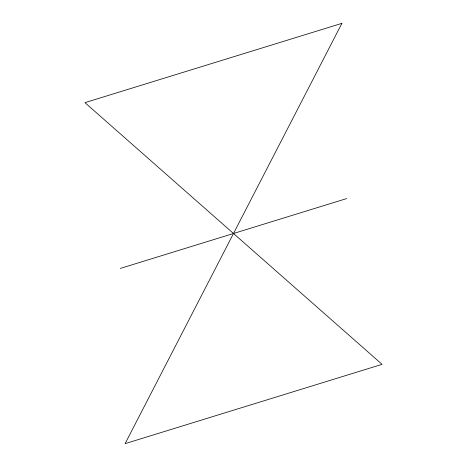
<?xml version="1.0" encoding="UTF-8"?>
<svg xmlns="http://www.w3.org/2000/svg" width="467" height="467" viewBox="0 0 467 467"><rect width="100%" height="100%" fill="white"/><g stroke="black" fill="none" stroke-linecap="round" stroke-linejoin="round"><path stroke-width="0.7" d="M120.311 268.432L346.689 198.568M341.902 23.35L125.098 443.65L382.07 364.348L84.93 102.652L341.902 23.35"/></g></svg>
